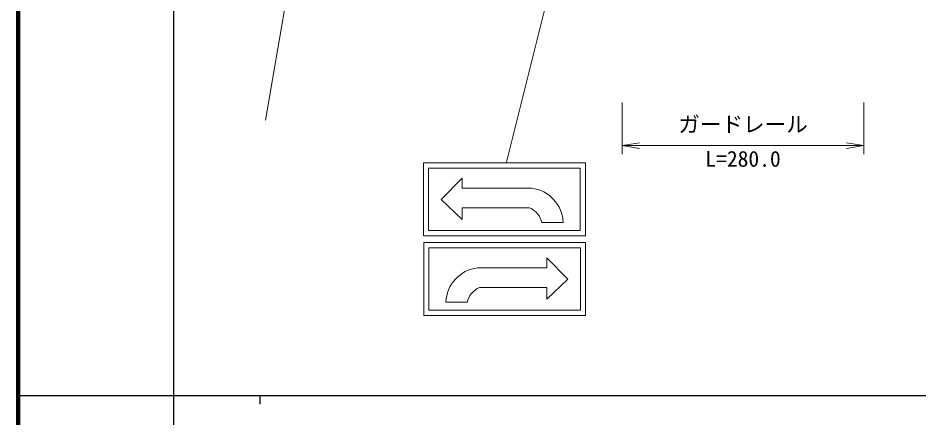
# Model space of a CAD drawing. Units: millimetres, scale not verified. Extents: x 40000 to 680000, y 20000 to 380000.
# Drawn here: x 40000 to 144386, y 202409 to 248797 of the extents above; entities that cross this region are included whole.
import ezdxf
from ezdxf.enums import TextEntityAlignment as Align

# ---------------------------------------------------------------- set-up
doc = ezdxf.new("R2010")
doc.units = ezdxf.units.MM
doc.header["$LTSCALE"] = 1000
for name, color, linetype, lineweight in [('M-BMK-OTRS', 5, 'Continuous', 13), ('M-STR-HTXT', 7, 'Continuous', 13), ('M-STR-STRC', 7, 'Continuous', 13), ('M-TTL', 2, 'Continuous', 140), ('M-TTL-BAND', 7, 'Continuous', 25)]:
    doc.layers.add(name, color=color, linetype=linetype, lineweight=lineweight)
doc.styles.add('ＭＳ ゴシック', font='')
doc.styles.get('ＭＳ ゴシック').set_extended_font_data('MS Gothic')

# ---------------------------------------------------------------- blocks, each defined once
blk = doc.blocks.new('open_arrow')
at = {"color": 0, "linetype": 'Continuous', "lineweight": -2}
blk.add_lwpolyline([(7.5, 1.25), (0, 0), (7.5, -1.25)], dxfattribs=at)

msp = doc.modelspace()

# ---------------------------------------------------------------- linework, layer by layer
at = {"layer": 'M-BMK-OTRS'}
msp.add_line((78122, 291892), (68685, 236945), dxfattribs=at)
at = {"layer": 'M-STR-HTXT'}
for p, q in [((110000, 239000), (110000, 233000)), ((138000, 239000), (138000, 233000)), ((110000, 234000), (138000, 234000))]:
    msp.add_line(p, q, dxfattribs=at)
at = {"layer": 'M-STR-STRC'}
for p, q in [((107332, 275120), (96586, 232093)), ((86965, 223553), (86965, 231991)), ((86965, 231991), (105730, 231991)), ((105730, 231991), (105730, 223553)), ((87565, 224153), (87565, 231391)), ((87565, 231391), (105130, 231391)), ((105130, 231391), (105130, 224153)), ((91474, 230210), (89013, 227749)), ((91474, 230210), (91474, 229067)), ((91474, 229067), (99482, 229067)), ((89013, 227749), (91474, 225425)), ((91474, 226782), (91474, 225425)), ((99266, 226782), (91474, 226782)), ((103167, 225074), (100697, 225074)), ((105730, 223553), (86965, 223553)), ((105130, 224153), (87565, 224153)), ((105765, 222750), (87000, 222750)), ((87000, 222750), (87000, 214313)), ((105765, 214313), (105765, 222750)), ((105165, 222150), (87600, 222150)), ((87600, 222150), (87600, 214913)), ((105165, 214913), (105165, 222150)), ((101257, 220969), (101257, 219827)), ((101257, 220969), (103717, 218509)), ((101257, 219827), (93248, 219827)), ((103717, 218509), (101257, 216184)), ((93464, 217541), (101257, 217541)), ((101257, 217541), (101257, 216184)), ((89563, 215833), (92033, 215833)), ((87000, 214313), (105765, 214313)), ((87600, 214913), (105165, 214913))]:
    msp.add_line(p, q, dxfattribs=at)
for centre, radius, start, end in [((98961, 224889), 4210, 2.51328, 82.88348), ((98337, 224572), 2398, 11.08978, 67.20102), ((93769, 215648), 4210, 97.11652, 177.48672), ((94393, 215331), 2398, 112.79898, 168.91022)]:
    msp.add_arc(centre, radius, start, end, dxfattribs=at)
at = {"layer": 'M-TTL'}
msp.add_line((40000, 380000), (40000, 20000), dxfattribs=at)
at = {"layer": 'M-TTL-BAND'}
for p, q in [((58000, 370000), (58000, 20000)), ((40000, 205000), (579000, 205000)), ((68000, 205000), (68000, 204000))]:
    msp.add_line(p, q, dxfattribs=at)

# ---------------------------------------------------------------- block references
at = {"layer": 'M-STR-HTXT', "xscale": 267, "yscale": 267}
msp.add_blockref('open_arrow', (110000, 234000), dxfattribs=at)
at = {"layer": 'M-STR-HTXT', "xscale": 267, "yscale": 267, "rotation": 180}
msp.add_blockref('open_arrow', (138000, 234000), dxfattribs=at)

# ---------------------------------------------------------------- texts
at = {"layer": 'M-STR-HTXT', "style": 'ＭＳ ゴシック'}
for s, p in [('ガードレール', (124000, 235000)), ('L=280.0', (124000, 231000))]:
    msp.add_text(s, height=1833, dxfattribs=at).set_placement(p, align=Align.BOTTOM_CENTER)

doc.saveas('drawing.dxf')
